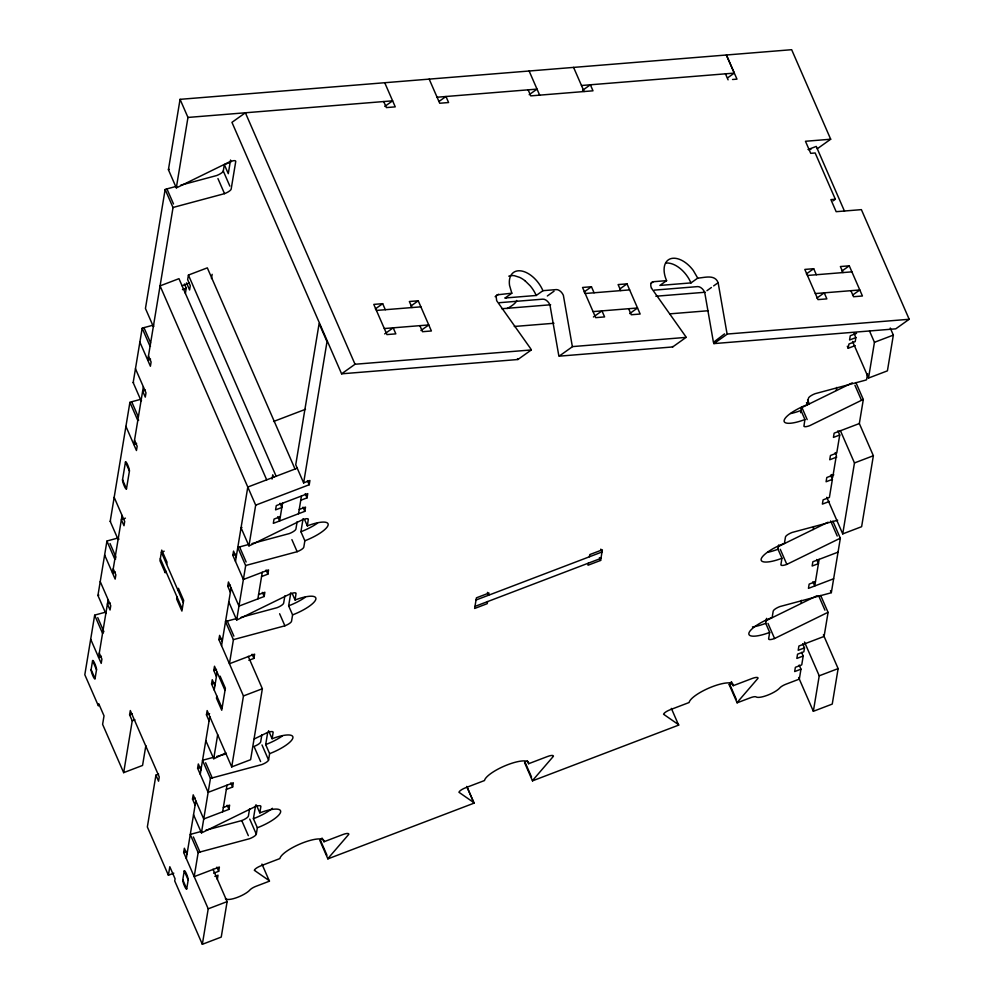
<?xml version="1.0" encoding="UTF-8"?>
<svg xmlns="http://www.w3.org/2000/svg" width="994" height="994" viewBox="0 0 994 994"><rect width="100%" height="100%" fill="white"/><g stroke="black" fill="none" stroke-linecap="round" stroke-linejoin="round"><path stroke-width="1.49" d="M248.873 660.327L253.917 658.413L254.626 654.151L229.428 663.756L233.404 639.738A6.883 1.851 -23.6 0 1 235.193 639.142L284.893 625.81A6.834 1.839 -23.6 0 0 291.54 621.275L292.596 614.888A23.931 6.436 -23.6 0 0 315.881 599.034A23.931 6.436 -23.6 0 0 295.069 599.991L296.075 593.256A6.834 1.839 -23.6 0 0 290.173 593.878L238.485 619.212A6.859 1.839 -23.6 0 1 236.671 619.983L228.782 601.879M236.671 619.983L245.667 565.623A6.883 1.851 -23.6 0 1 247.456 565.027L297.156 551.695A6.834 1.839 -23.6 0 0 303.804 547.16L304.86 540.773A23.931 6.436 -23.6 0 0 328.144 524.919A23.931 6.436 -23.6 0 0 307.332 525.876L308.351 519.141A6.834 1.839 -23.6 0 0 302.449 519.763L250.761 545.085A6.859 1.839 -23.6 0 1 248.947 545.868L241.045 527.764A6.859 1.839 -23.6 0 0 241.964 527.392M790.628 413.566A23.931 6.436 -23.6 0 0 800.978 410.46L804.916 419.518L803.91 426.252A6.834 1.839 -23.6 0 0 809.812 425.631L861.487 400.309A6.883 1.851 -23.6 0 1 863.314 399.526L855.909 382.553M106.109 612.031L96.443 614.627A6.846 1.839 -23.6 0 0 94.654 615.224L84.813 674.727L98.406 705.902L98.754 703.777L104.022 715.842L102.606 724.365L123.666 772.649L142.564 765.442L145.845 745.637M105.824 613.571L97.934 595.468L106.93 541.109A6.846 1.839 -23.6 0 1 108.719 540.512L118.385 537.916M119.007 539.083A6.846 1.839 -23.6 0 1 118.1 539.456L110.197 521.353L129.903 402.359A6.846 1.839 -23.6 0 1 131.693 401.75L141.347 399.166M141.521 400.52A6.859 1.839 -23.6 0 1 141.061 400.694L133.171 382.591L142.167 328.231A6.846 1.839 -23.6 0 1 143.956 327.635L153.623 325.05M176.597 186.288L166.93 188.885A6.846 1.839 -23.6 0 0 165.141 189.481L145.447 308.475L153.337 326.579A6.859 1.839 -23.6 0 0 153.797 326.405M150.566 359.145L147.771 360.213L173.031 207.584A6.846 1.839 -23.6 0 1 174.82 206.988L224.52 193.656A6.834 1.839 -23.6 0 0 231.167 189.121L235.752 161.45A6.834 1.839 -23.6 0 0 229.8 161.724L178.125 187.046A6.859 1.839 -23.6 0 1 176.311 187.829L168.408 169.725L180.063 99.338L791.659 49.7L830.686 139.222L817.254 148.789M91.113 669.583L92.579 660.712A5.132 0.845 69.1 0 1 94.815 663.644A5.132 0.845 69.1 0 1 96.517 669.77L95.051 678.641A5.132 0.845 69.1 0 1 92.815 675.709A5.132 0.845 69.1 0 1 91.113 669.583L95.051 678.641M122.535 479.779L125.468 462.036A5.132 0.845 69.1 0 1 127.704 464.968A5.132 0.845 69.1 0 1 129.419 471.081L126.474 488.824A5.132 0.845 69.1 0 1 124.238 485.892A5.132 0.845 69.1 0 1 122.535 479.779L126.474 488.824M108.122 599.693L98.58 657.345L101.376 656.276M122.076 515.439L112.533 573.091L115.329 572.022M143.36 386.828L133.817 444.48L136.613 443.411M176.311 187.829L187.965 117.441L180.063 99.338M185.381 293.454L186.251 288.185L184.424 284.011M295.032 469.031L207.324 267.858L188.425 275.065L187.655 279.674L190.289 285.713L189.581 289.962L186.487 282.868M123.666 772.649L132.239 720.849L129.605 714.81L130.313 710.548L159.251 776.935L158.555 781.197L155.921 775.158L158.618 774.14M229.85 186.102L223.277 171.018L224.333 164.631A23.931 6.424 -23.6 0 0 231.478 161.525M230.546 160.022L228.285 173.689L224.333 164.631M211.449 278.581L212.157 274.319M165.588 570.705L165.24 572.83L159.972 560.765L161.736 550.117L167.004 562.194L166.644 564.319M176.994 596.86L176.646 598.984L181.902 611.062L183.666 600.413L178.398 588.349L178.05 590.473M155.921 775.158L147.348 826.958L168.396 875.242L173.801 873.179M168.396 875.242L169.812 866.731L175.068 878.795L174.72 880.933L202.341 944.3L221.24 937.094L227.117 901.62L213.002 869.228M202.341 944.3L208.218 908.827L183.666 852.492L184.362 848.23L186.996 854.268M195.135 805.128L192.501 799.101L193.209 794.84L203.733 818.981L228.931 809.377L229.626 805.115L223.327 807.513M226.334 789.422L232.633 787.024L233.329 782.763L208.131 792.367L197.607 768.225L198.315 763.976L200.95 770.002M209.075 720.874L206.454 714.835L207.15 710.573L231.714 766.908L250.612 759.702L262.354 688.743L248.239 656.351M222.084 708.113L211.56 683.971L212.269 679.71L214.89 685.748M216.419 676.516L213.797 670.49L214.493 666.229L225.017 690.37M231.714 766.908L243.455 695.949L218.904 639.614L219.612 635.365L222.234 641.403M230.372 592.262L227.738 586.224L228.446 581.962L238.97 606.104L264.168 596.499L264.876 592.238L258.577 594.648M261.571 576.557L267.871 574.147L268.566 569.897L243.381 579.502L232.844 555.36L233.553 551.098L236.187 557.137M182.772 879.814L184.238 870.943A5.132 0.845 69.1 0 1 186.474 873.875A5.132 0.845 69.1 0 1 188.189 880.001L186.71 888.872A5.132 0.845 69.1 0 1 184.474 885.94A5.132 0.845 69.1 0 1 182.772 879.814L186.71 888.872M186.288 858.53L195.83 800.878M200.241 774.264L209.784 716.612M214.195 690.01L217.127 672.267M221.538 645.653L231.08 588.001M235.479 561.399L247.792 487.048L297.318 468.162M216.816 696.036L216.468 698.173L221.737 710.238L225.377 688.246L220.109 676.168L219.761 678.306M201.72 831.319L192.053 833.916A6.846 1.839 -23.6 0 0 190.264 834.513L198.166 852.616L194.19 876.633L219.388 867.029L218.68 871.278L213.635 873.204M198.166 852.616A6.846 1.839 -23.6 0 1 199.956 852.02L249.643 838.688A6.834 1.839 -23.6 0 0 256.303 834.152L257.359 827.766A23.931 6.436 -23.6 0 0 280.631 811.912A23.931 6.436 -23.6 0 0 259.819 812.868L260.875 806.482A6.834 1.839 -23.6 0 0 254.936 806.755L203.248 832.077A6.846 1.839 -23.6 0 1 201.434 832.848L210.43 778.501L202.54 760.398A6.846 1.839 -23.6 0 1 204.329 759.789L213.983 757.204M225.862 752.893L215.524 757.962A6.821 1.839 -23.6 0 1 213.71 758.733L217.674 734.715M248.947 545.868L255.682 505.151L160.071 285.874L178.97 278.668L266.69 479.841M272.033 479.071L272.741 474.809L273.797 477.232M222.631 811.775L227.03 785.161M257.868 598.897L262.267 572.295M217.326 879.441L218.034 875.18L214.878 876.385M282.557 503.212L279.625 520.955L277.773 516.694M249.606 808.768L248.401 816.049A6.834 1.839 -23.6 0 1 241.753 820.572L205.857 830.201M261.882 734.641L260.676 741.934A6.834 1.839 -23.6 0 1 254.029 746.457L260.602 761.553M284.856 595.891L283.65 603.172A6.834 1.839 -23.6 0 1 276.991 607.707L241.095 617.336M297.119 521.775L295.914 529.057A6.834 1.839 -23.6 0 1 289.266 533.592L251.991 543.594M298.523 513.749L301.455 496.006M303.63 482.885L327.014 341.675L319.111 323.572L295.74 464.77L303.63 482.885L309.929 480.475L309.233 484.737L255.682 505.151M257.359 827.766L253.408 818.708L255.669 805.053M210.43 778.501A6.846 1.839 -23.6 0 1 212.219 777.904L261.919 764.56A6.834 1.839 -23.6 0 0 268.566 760.037L269.623 753.651L265.684 744.593L267.734 732.18M292.596 614.888L288.645 605.843L290.795 592.859M304.86 540.773L300.921 531.728L303.071 518.744M280.333 516.694L274.033 519.092L273.325 523.353L304.823 511.338L305.531 507.089L299.231 509.487M300.76 500.268L307.059 497.857L307.755 493.608L276.27 505.611L275.562 509.872L281.861 507.474L280.035 503.287M269.623 753.651A23.931 6.436 -23.6 0 0 292.907 737.784A23.931 6.436 -23.6 0 0 272.095 738.741L273.151 732.367A6.834 1.839 -23.6 0 0 267.2 732.64L254.278 738.964M487.582 601.544L487.234 603.669L474.635 608.477L476.399 597.829L488.998 593.033L488.638 595.157L487.433 592.374M588.373 563.113L588.013 565.238L600.612 560.43L602.376 549.794L589.777 554.59L589.43 556.727M820.671 595.431L828.077 612.403A6.846 1.839 -23.6 0 0 826.25 613.174L774.574 638.508A6.834 1.839 -23.6 0 1 768.623 638.782L769.679 632.395L765.74 623.337L766.56 618.367M832.885 521.179L840.34 538.288A6.846 1.839 -23.6 0 0 838.526 539.059L786.838 564.381A6.834 1.839 -23.6 0 1 780.899 564.654L781.955 558.268L778.004 549.222L778.712 544.961M800.605 412.696L801.524 407.167M804.916 419.518A23.931 6.436 -23.6 0 1 784.104 420.474A23.931 6.436 -23.6 0 1 807.389 404.62L808.445 398.234A6.834 1.839 -23.6 0 1 815.092 393.699L864.792 380.367A6.859 1.839 -23.6 0 0 866.582 379.77L867.588 373.682M800.978 603.321L801.462 600.351M813.191 529.566L813.676 526.596M836.227 390.418L836.724 387.424M855.188 345.601L848.193 348.273L848.901 344.011L855.2 341.613L855.859 337.612L854.07 333.499M799.176 665.048L800.965 669.173L799.325 679.101L786.043 684.17A6.834 1.839 -23.6 0 0 779.868 687.848A13.667 3.678 -23.6 0 1 767.517 695.216A13.667 3.678 -23.6 0 1 756.111 696.918A6.834 1.839 -23.6 0 0 750.408 697.763L737.126 702.82L729.223 684.717A6.834 1.839 -23.6 0 1 729.584 684.009L731.298 682.021M801.624 652.399L803.202 656.015L801.736 664.887L795.374 667.309L794.666 671.571L800.965 669.173M802.692 643.764L804.494 647.877L803.848 651.778L797.548 654.189L796.84 658.438L803.202 656.015M819.143 559.361L814.745 585.975L812.881 581.714M830.574 475.182L832.388 479.356L829.394 497.447L823.094 499.858L822.386 504.107L829.394 501.448M837.905 430.837L839.731 435.012L836.737 453.102L830.437 455.5L829.729 459.762L836.737 457.091M828.077 612.403L824.088 636.421L798.903 646.025L798.194 650.287L804.494 647.877M769.679 632.395A23.931 6.436 -23.6 0 1 748.867 633.352A23.931 6.436 -23.6 0 1 772.152 617.485L773.208 611.099A6.834 1.839 -23.6 0 1 779.855 606.576L829.555 593.232A6.846 1.839 -23.6 0 0 831.344 592.635L840.34 538.288M863.314 399.526L859.338 423.543L834.14 433.16L833.432 437.41L839.731 435.012M823.392 634.806L838.128 668.602L832.251 704.087L813.353 711.294L819.23 675.808L804.494 642.012M859.251 423.345L873.366 455.737L861.624 526.696L842.726 533.902L854.467 462.943L840.352 430.551M890.251 328.02L893.345 335.09L887.418 370.849L868.52 378.055L874.447 342.296L869.514 330.99M467.292 787.559L473.865 802.643A6.834 1.839 -23.6 0 1 474.026 803.152L327.883 858.878L319.993 840.775A6.834 1.839 -23.6 0 1 320.354 840.067L322.068 838.079M384.79 106.408L392.618 100.829L187.965 117.441M439.249 101.289L445.971 96.505L448.592 102.531L439.708 103.252L429.184 79.11M529.193 94.691L537.021 89.112L437.074 97.226M582.534 90.367L590.374 84.776L592.996 90.814L530.759 95.871L528.137 89.833M375.359 308.898L382.678 303.679L385.312 309.718M727.558 77.892L734.28 73.109L726.378 54.993L736.976 79.135L732.528 79.495M410.92 306.015L418.238 300.797L431.396 330.977L422.512 331.698L419.878 325.659M384.653 333.909L393.202 327.821L395.836 333.86L386.939 334.58L373.794 304.4L382.678 303.679M355.032 364.251L245.381 112.782L231.95 122.349L341.601 373.819L355.032 364.251L531.318 349.95A6.772 4.038 54.4 0 0 530.361 348.248L496.677 300.685L496.118 296.311L497.037 294.845L511.823 293.205L509.537 285.34A23.918 14.239 54.6 0 1 521.291 270.94A23.918 14.239 54.6 0 1 542.948 290.683L556.28 289.589A6.834 4.063 54.5 0 1 563.362 295.268L572.122 345.278A6.859 4.088 54.4 0 0 572.581 346.595L559.15 356.163L672.665 346.956L686.084 337.388L572.581 346.595M420.934 330.517L428.762 324.939L384.318 328.542M495.136 296.672L498.491 294.286M542.948 290.683L536.238 295.466L505.114 297.989L511.823 293.205M547.334 295.976L554.043 291.192M584.112 291.963L591.442 286.744L594.077 292.783M531.318 349.95L517.886 359.517L341.601 373.819M619.672 289.08L627.003 283.862L640.161 314.029L631.265 314.75L628.63 308.724M593.418 316.974L601.966 310.886L604.601 316.912L595.704 317.645L582.546 287.465L591.442 286.744M651.033 283.315L653.269 281.724L666.601 280.643A23.943 14.251 54.5 0 1 670.192 258.875A23.943 14.251 54.5 0 1 693.265 270.443L697.726 278.121C704.535 277.724 714.872 274.046 718.14 282.706L726.788 332.294A6.784 4.038 54.4 0 0 727.409 334.034M666.601 280.643L659.892 285.427L691.004 282.905L697.726 278.121M629.699 313.582L637.527 307.991L593.07 311.607M706.945 290.683L711.418 287.49M713.655 285.899L718.14 282.706M833.109 200.85L835.345 199.247L815.167 152.977L810.731 153.337L805.463 141.272L830.686 139.222M806.382 273.922L813.701 268.703L816.335 274.742M835.345 199.247L830.897 199.608L836.165 211.685L861.388 209.635L909.187 319.273L895.756 328.84L713.928 343.601A6.846 4.026 54.8 0 1 713.518 342.296L724.551 333.885M713.928 343.601L727.359 334.034L909.187 319.273M841.943 271.039L849.274 265.82L862.432 295.988L853.535 296.721L850.901 290.683M816.906 298.063L824.237 292.845L826.859 298.883L817.975 299.604L804.817 269.424L813.701 268.703M852.628 295.056L859.798 289.962L815.341 293.565M800.779 407.925A6.834 1.839 -23.6 0 0 801.922 407.528L852.243 382.864M828.039 522.223L778.948 546.278A6.834 1.839 -23.6 0 1 777.805 546.675M817.068 595.704L766.672 620.393A6.834 1.839 -23.6 0 1 765.542 620.803M182.088 285.787L189.245 283.054M182.474 289.627L186.251 288.185M145.36 390.058L142.664 391.077L145.286 397.115L145.994 392.866L135.47 368.724M808.159 149.51L816.26 146.416L844.502 211.2M273.574 421.481L305.481 409.304M125.418 518.147L121.367 519.688L124.001 525.727L124.697 521.465L114.173 497.323M164.184 551.185L161.388 552.254L183.306 602.538M232.844 555.36L235.553 554.329M110.123 602.923L107.414 603.954L110.048 609.993L110.756 605.731L100.232 581.589M856.567 333.35L850.268 335.748L849.559 340.01L855.859 337.612M227.738 586.224L230.446 585.193M874.447 342.296L893.345 335.09M218.904 639.614L221.761 638.533M213.797 670.49L216.493 669.459M129.605 714.81L132.301 713.779M211.56 683.971L214.257 682.94M132.239 720.849L134.935 719.818M476.064 600.003L602.041 551.968L600.811 549.123M475.008 606.39L600.985 558.342M243.455 695.949L262.354 688.743M854.467 462.943L873.366 455.737M833.792 474.834L826.797 477.505L826.089 481.767L832.388 479.356M206.454 714.835L209.597 713.63M197.607 768.225L200.303 767.206M838.041 552.155L812.844 561.759L812.148 566.021L818.447 563.623L816.646 559.51M192.501 799.101L195.197 798.07M815.44 581.714L809.153 584.112L808.445 588.373L833.643 578.769M183.666 852.492L186.363 851.46M729.223 684.717L731.435 683.872M225.402 898.775A6.834 1.839 -23.6 0 1 226.197 898.998A13.667 3.678 -23.6 0 0 237.603 897.296A13.667 3.678 -23.6 0 0 249.954 889.928A6.834 1.839 -23.6 0 1 256.129 886.25L269.411 881.181A6.821 1.839 -23.6 0 0 269.25 880.672L254.34 870.309A6.834 1.839 -23.6 0 1 261 865.774L279.898 858.567A23.931 6.436 -23.6 0 1 303.17 842.713A23.931 6.436 -23.6 0 1 323.982 841.756L342.88 834.55A6.834 1.839 -23.6 0 1 348.832 834.277L328.256 858.17A6.834 1.839 -23.6 0 0 327.883 858.878M473.865 802.643L458.955 792.28A6.834 1.839 -23.6 0 1 465.614 787.745L484.513 780.538A23.931 6.436 -23.6 0 1 507.785 764.684A23.931 6.436 -23.6 0 1 528.597 763.727L547.495 756.521A6.834 1.839 -23.6 0 1 553.447 756.248L532.871 780.141A6.834 1.839 -23.6 0 0 532.498 780.849L524.608 762.746A6.834 1.839 -23.6 0 1 524.969 762.038L531.554 777.122M532.498 780.849L678.641 725.123A6.834 1.839 -23.6 0 0 678.48 724.614L663.57 714.251A6.834 1.839 -23.6 0 1 670.229 709.716L689.128 702.509A23.931 6.436 -23.6 0 1 712.4 686.655A23.931 6.436 -23.6 0 1 733.212 685.698L752.11 678.492A6.834 1.839 -23.6 0 1 758.062 678.219L737.486 702.112A6.834 1.839 -23.6 0 0 737.126 702.82M208.218 908.827L227.117 901.62M819.23 675.808L838.128 668.602M180.734 185.182L216.63 175.553A6.834 1.839 -23.6 0 0 223.277 171.018M245.667 565.623L237.777 547.52A6.883 1.851 -23.6 0 1 239.566 546.924L249.233 544.327M233.404 639.738L225.514 621.635A6.883 1.851 -23.6 0 1 227.291 621.039L236.957 618.442M837.681 520.235L792.131 532.449A6.834 1.839 -23.6 0 0 785.471 536.984L784.415 543.37A23.931 6.436 -23.6 0 0 761.143 559.224A23.931 6.436 -23.6 0 0 781.955 558.268M216.754 756.459L226.408 753.862M808.433 149.51L810.955 149.299M505.114 297.989L506.232 297.902M581.478 85.509L734.28 73.109M418.238 300.797L409.354 301.517L411.988 307.556M627.003 283.862L618.106 284.582L620.741 290.608M849.274 265.82L840.377 266.541L843.011 272.58M376.415 310.439L420.872 306.835M585.18 293.503L629.637 289.888M807.451 275.462L851.895 271.847M499.51 302.685L542.848 299.157A6.834 4.063 54.5 0 1 549.931 304.835L558.578 354.423A6.772 3.976 54.8 0 0 559.249 356.15M654.288 290.124L697.626 286.607A6.834 4.063 54.5 0 1 704.696 292.273L713.357 341.861M501.808 308.736L550.651 304.773M655.866 296.237L705.106 292.248M514.283 326.479L553.969 323.261M669.919 313.843L708.387 310.724M525.167 280.892L530.262 285.899A23.931 14.239 54.6 0 1 536.226 295.479M651.455 288.123L685.413 336.084A6.846 4.15 54.3 0 1 686.121 337.376M691.004 282.905L689.066 279.078A23.918 14.227 54.6 0 0 681.747 269.871A23.943 14.214 54.5 0 0 669.223 263.174A23.918 14.227 54.6 0 0 666.229 263.025M852.554 341.439L868.52 378.055M847.31 346.26L848.193 348.273M725.458 73.817L728.08 79.855M854.915 385.212L861.487 400.309M835.208 452.556L836.389 455.24L832.748 477.232L831.568 474.548M807.563 399.911L809.414 404.136M806.507 402.607L807.389 404.62M801.922 407.528L807.178 419.592M826.759 497.286L842.726 533.902M830.624 520.955L837.209 536.039M830.462 590.622L831.344 592.635M818.795 596.077L824.933 610.154M573.588 67.393L584.112 91.535M780.265 549.297L786.838 564.381M798.617 677.498L813.353 711.294M529.131 71.009L539.655 95.151M767.989 623.412L774.574 638.508M731.522 681.822L733.212 685.698M729.584 684.009L736.169 699.093M671.348 708.387L678.641 725.123M599.407 557.646L600.612 560.43M384.728 82.726L395.252 106.867L386.355 107.588L383.734 101.55M527.292 760.708L528.597 763.727M217.947 178.572L224.52 193.656M466.733 786.416L474.026 803.152M307.432 480.624L309.233 484.737M305.233 493.683L307.059 497.857M166.93 188.885L173.503 203.969M165.141 189.481L173.031 207.584M302.996 507.164L304.823 511.338M304.698 519.837L307.332 525.876M188.425 275.065L276.133 476.238M291.888 539.618L297.156 551.695M292.435 593.952L295.069 599.991M266.069 570.034L267.871 574.147M279.625 613.745L284.893 625.81M262.366 592.387L264.168 596.499M143.956 327.635L150.541 342.731M239.566 546.924L246.139 562.008M142.167 328.231L150.069 346.347A6.846 1.839 -23.6 0 1 150.516 346.173M148.479 355.964L151.1 361.99L150.405 366.252L139.868 342.11M252.091 654.238L253.917 658.413M322.864 839.172L323.982 841.756M131.693 401.75L138.265 416.846M227.291 621.039L233.876 636.123M129.903 402.359L137.793 420.462A6.846 1.839 -23.6 0 1 138.7 420.139M320.354 840.067L326.939 855.163M268.579 730.702L272.095 738.741M134.525 440.218L137.16 446.256L136.451 450.518L125.927 426.376M261.994 744.941L268.566 760.037M125.468 462.036L129.419 471.081M160.332 558.64L182.25 608.924M256.44 805.103L259.819 812.868M249.718 819.068L256.303 834.152M230.832 782.899L232.633 787.024M261.956 864.084L269.411 881.181M241.753 820.572L248.326 835.668M205.808 740.629L213.71 758.733M227.129 805.252L228.931 809.377M110.036 543.532L116.012 557.249M205.646 762.808L212.219 777.904M106.93 541.109L114.819 559.212A6.846 1.839 -23.6 0 1 115.739 558.889M113.229 568.829L115.863 574.867L115.155 579.117L104.631 554.987M216.878 867.166L218.68 871.278M193.544 814.745L201.434 832.848M97.76 617.647L103.898 631.724M193.37 836.923L199.956 852.02M94.654 615.224L102.556 633.327A6.846 1.839 -23.6 0 1 103.016 633.166M99.288 653.095L101.91 659.121L101.214 663.383L90.678 639.241M92.579 660.712L96.517 669.77M184.238 870.943L188.189 880.001M305.27 597.245A23.931 6.436 -23.6 0 1 288.645 605.843M317.533 523.13A23.931 6.436 -23.6 0 1 300.921 531.728M282.296 736.007A23.931 6.436 -23.6 0 1 265.684 744.593M272.431 808.296A23.931 6.436 -23.6 0 1 253.408 818.708M765.74 623.337A23.931 6.436 -23.6 0 1 752.458 626.928M778.004 549.222A23.931 6.436 -23.6 0 1 767.654 552.329M169.328 169.353A6.859 1.839 -23.6 0 1 168.408 169.725M133.631 382.417A6.859 1.839 -23.6 0 1 133.171 382.591M98.841 595.095A6.846 1.839 -23.6 0 1 97.934 595.468M110.657 521.167A6.846 1.839 -23.6 0 1 110.197 521.353M516.656 300.474A17.084 4.597 -23.6 0 1 507.089 308.6M508.779 276.183A23.931 14.239 54.6 0 1 514.445 275.711L519.638 277.376A23.931 14.239 54.6 0 1 525.205 280.917M517.501 358.623A6.772 4.1 54.3 0 1 517.924 359.505M651.455 288.123A6.834 4.063 54.6 0 1 653.269 281.724M672.503 346.508A6.772 4.1 54.3 0 1 672.702 346.943"/></g></svg>
